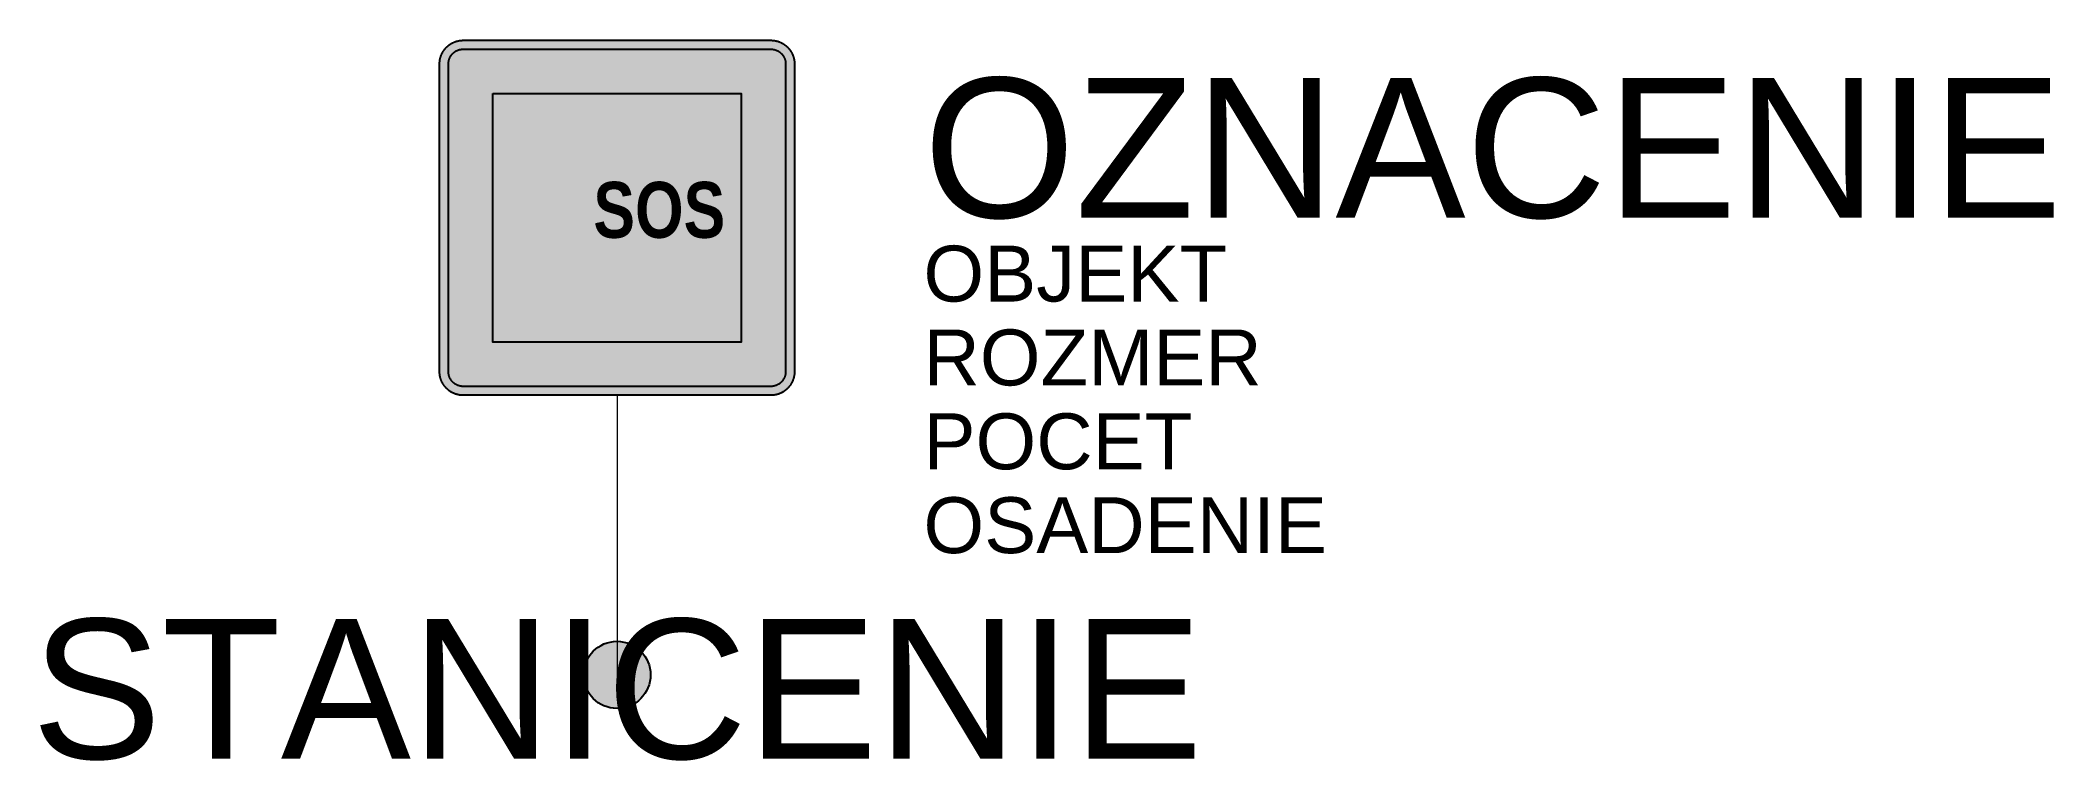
# Model space of a CAD drawing. Header units: metres. Extents: x -10.3 to 25.7, y -1.5 to 11.4.
import ezdxf
from ezdxf.enums import TextEntityAlignment as Align

# ---------------------------------------------------------------- set-up
doc = ezdxf.new("R2010")
doc.units = ezdxf.units.M
doc.layers.get('Defpoints').update_dxf_attribs({"color": 140, "lineweight": 5})
doc.styles.add('DZ', font='arialbd.ttf')
doc.styles.get("Standard").update_dxf_attribs({"font": 'arial.ttf'})

msp = doc.modelspace()

# ---------------------------------------------------------------- hatches: boundary and pattern name
at = {"true_color": 0xf1efea}
for points in [[(-2.752, 5), (-2.757, 5), (-2.762, 5), (-2.767, 5), (-2.773, 5), (-2.778, 5.001), (-2.783, 5.001), (-2.788, 5.002), (-2.793, 5.002), (-2.799, 5.003), (-2.804, 5.003), (-2.809, 5.004), (-2.814, 5.005), (-2.819, 5.005), (-2.824, 5.006), (-2.83, 5.007), (-2.835, 5.008), (-2.84, 5.009), (-2.845, 5.01), (-2.85, 5.012), (-2.855, 5.013), (-2.86, 5.014), (-2.865, 5.015), (-2.87, 5.017), (-2.875, 5.018), (-2.88, 5.02), (-2.885, 5.021), (-2.89, 5.023), (-2.894, 5.025), (-2.899, 5.027), (-2.904, 5.028), (-2.909, 5.03), (-2.914, 5.032), (-2.918, 5.034), (-2.923, 5.036), (-2.928, 5.038), (-2.933, 5.041), (-2.937, 5.043), (-2.942, 5.045), (-2.946, 5.047), (-2.951, 5.05), (-2.956, 5.052), (-2.96, 5.055), (-2.965, 5.057), (-2.969, 5.06), (-2.973, 5.063), (-2.978, 5.065), (-2.982, 5.068), (-2.987, 5.071), (-2.991, 5.074), (-2.995, 5.077), (-2.999, 5.08), (-3.004, 5.083), (-3.008, 5.086), (-3.012, 5.089), (-3.016, 5.093), (-3.02, 5.096), (-3.024, 5.099), (-3.028, 5.103), (-3.032, 5.106), (-3.036, 5.109), (-3.04, 5.113), (-3.044, 5.117), (-3.047, 5.12), (-3.051, 5.124), (-3.055, 5.128), (-3.058, 5.131), (-3.062, 5.135), (-3.065, 5.139), (-3.069, 5.143), (-3.072, 5.147), (-3.076, 5.151), (-3.079, 5.155), (-3.082, 5.159), (-3.086, 5.163), (-3.089, 5.167), (-3.092, 5.171), (-3.095, 5.176), (-3.098, 5.18), (-3.101, 5.184), (-3.104, 5.188), (-3.107, 5.193), (-3.109, 5.197), (-3.112, 5.201), (-3.115, 5.206), (-3.118, 5.21), (-3.12, 5.215), (-3.123, 5.219), (-3.125, 5.224), (-3.128, 5.229), (-3.13, 5.233), (-3.132, 5.238), (-3.134, 5.242), (-3.137, 5.247), (-3.139, 5.252), (-3.141, 5.256), (-3.143, 5.261), (-3.145, 5.266), (-3.147, 5.271), (-3.148, 5.276), (-3.15, 5.281), (-3.152, 5.285), (-3.154, 5.29), (-3.155, 5.295), (-3.157, 5.3), (-3.158, 5.305), (-3.16, 5.31), (-3.161, 5.315), (-3.162, 5.32), (-3.164, 5.325), (-3.165, 5.33), (-3.166, 5.335), (-3.167, 5.34), (-3.168, 5.345), (-3.169, 5.351), (-3.17, 5.356), (-3.17, 5.361), (-3.171, 5.366), (-3.172, 5.371), (-3.172, 5.376), (-3.173, 5.381), (-3.173, 5.387), (-3.174, 5.392), (-3.174, 5.397), (-3.174, 5.402), (-3.175, 5.408), (-3.175, 5.413), (-3.175, 5.418), (-3.175, 5.423), (-3.175, 10.927), (-3.175, 10.932), (-3.175, 10.937), (-3.175, 10.942), (-3.174, 10.948), (-3.174, 10.953), (-3.174, 10.958), (-3.173, 10.963), (-3.173, 10.968), (-3.172, 10.974), (-3.172, 10.979), (-3.171, 10.984), (-3.17, 10.989), (-3.17, 10.994), (-3.169, 10.999), (-3.168, 11.004), (-3.167, 11.01), (-3.166, 11.015), (-3.165, 11.02), (-3.164, 11.025), (-3.162, 11.03), (-3.161, 11.035), (-3.16, 11.04), (-3.158, 11.045), (-3.157, 11.05), (-3.155, 11.055), (-3.154, 11.06), (-3.152, 11.064), (-3.15, 11.069), (-3.148, 11.074), (-3.147, 11.079), (-3.145, 11.084), (-3.143, 11.089), (-3.141, 11.093), (-3.139, 11.098), (-3.137, 11.103), (-3.134, 11.108), (-3.132, 11.112), (-3.13, 11.117), (-3.128, 11.121), (-3.125, 11.126), (-3.123, 11.131), (-3.12, 11.135), (-3.118, 11.14), (-3.115, 11.144), (-3.112, 11.148), (-3.109, 11.153), (-3.107, 11.157), (-3.104, 11.161), (-3.101, 11.166), (-3.098, 11.17), (-3.095, 11.174), (-3.092, 11.178), (-3.089, 11.183), (-3.086, 11.187), (-3.082, 11.191), (-3.079, 11.195), (-3.076, 11.199), (-3.072, 11.203), (-3.069, 11.207), (-3.065, 11.211), (-3.062, 11.215), (-3.058, 11.218), (-3.055, 11.222), (-3.051, 11.226), (-3.047, 11.23), (-3.044, 11.233), (-3.04, 11.237), (-3.036, 11.24), (-3.032, 11.244), (-3.028, 11.247), (-3.024, 11.251), (-3.02, 11.254), (-3.016, 11.257), (-3.012, 11.261), (-3.008, 11.264), (-3.004, 11.267), (-2.999, 11.27), (-2.995, 11.273), (-2.991, 11.276), (-2.987, 11.279), (-2.982, 11.282), (-2.978, 11.284), (-2.973, 11.287), (-2.969, 11.29), (-2.965, 11.293), (-2.96, 11.295), (-2.956, 11.298), (-2.951, 11.3), (-2.946, 11.302), (-2.942, 11.305), (-2.937, 11.307), (-2.933, 11.309), (-2.928, 11.312), (-2.923, 11.314), (-2.918, 11.316), (-2.914, 11.318), (-2.909, 11.32), (-2.904, 11.322), (-2.899, 11.323), (-2.894, 11.325), (-2.89, 11.327), (-2.885, 11.329), (-2.88, 11.33), (-2.875, 11.332), (-2.87, 11.333), (-2.865, 11.335), (-2.86, 11.336), (-2.855, 11.337), (-2.85, 11.338), (-2.845, 11.34), (-2.84, 11.341), (-2.835, 11.342), (-2.83, 11.343), (-2.824, 11.344), (-2.819, 11.345), (-2.814, 11.345), (-2.809, 11.346), (-2.804, 11.347), (-2.799, 11.347), (-2.793, 11.348), (-2.788, 11.348), (-2.783, 11.349), (-2.778, 11.349), (-2.773, 11.349), (-2.767, 11.35), (-2.762, 11.35), (-2.757, 11.35), (-2.752, 11.35), (2.752, 11.35), (2.757, 11.35), (2.762, 11.35), (2.767, 11.35), (2.773, 11.349), (2.778, 11.349), (2.783, 11.349), (2.788, 11.348), (2.793, 11.348), (2.799, 11.347), (2.804, 11.347), (2.809, 11.346), (2.814, 11.345), (2.819, 11.345), (2.824, 11.344), (2.83, 11.343), (2.835, 11.342), (2.84, 11.341), (2.845, 11.34), (2.85, 11.338), (2.855, 11.337), (2.86, 11.336), (2.865, 11.335), (2.87, 11.333), (2.875, 11.332), (2.88, 11.33), (2.885, 11.329), (2.89, 11.327), (2.894, 11.325), (2.899, 11.323), (2.904, 11.322), (2.909, 11.32), (2.914, 11.318), (2.918, 11.316), (2.923, 11.314), (2.928, 11.312), (2.933, 11.309), (2.937, 11.307), (2.942, 11.305), (2.946, 11.302), (2.951, 11.3), (2.956, 11.298), (2.96, 11.295), (2.965, 11.293), (2.969, 11.29), (2.973, 11.287), (2.978, 11.284), (2.982, 11.282), (2.987, 11.279), (2.991, 11.276), (2.995, 11.273), (2.999, 11.27), (3.003, 11.267), (3.008, 11.264), (3.012, 11.261), (3.016, 11.257), (3.02, 11.254), (3.024, 11.251), (3.028, 11.247), (3.032, 11.244), (3.036, 11.24), (3.04, 11.237), (3.044, 11.233), (3.047, 11.23), (3.051, 11.226), (3.055, 11.222), (3.058, 11.218), (3.062, 11.215), (3.065, 11.211), (3.069, 11.207), (3.072, 11.203), (3.076, 11.199), (3.079, 11.195), (3.082, 11.191), (3.086, 11.187), (3.089, 11.183), (3.092, 11.178), (3.095, 11.174), (3.098, 11.17), (3.101, 11.166), (3.104, 11.161), (3.107, 11.157), (3.109, 11.153), (3.112, 11.148), (3.115, 11.144), (3.118, 11.14), (3.12, 11.135), (3.123, 11.131), (3.125, 11.126), (3.128, 11.121), (3.13, 11.117), (3.132, 11.112), (3.134, 11.108), (3.137, 11.103), (3.139, 11.098), (3.141, 11.093), (3.143, 11.089), (3.145, 11.084), (3.147, 11.079), (3.148, 11.074), (3.15, 11.069), (3.152, 11.064), (3.154, 11.06), (3.155, 11.055), (3.157, 11.05), (3.158, 11.045), (3.16, 11.04), (3.161, 11.035), (3.162, 11.03), (3.163, 11.025), (3.165, 11.02), (3.166, 11.015), (3.167, 11.01), (3.168, 11.004), (3.169, 10.999), (3.17, 10.994), (3.17, 10.989), (3.171, 10.984), (3.172, 10.979), (3.172, 10.974), (3.173, 10.968), (3.173, 10.963), (3.174, 10.958), (3.174, 10.953), (3.174, 10.948), (3.175, 10.942), (3.175, 10.937), (3.175, 10.932), (3.175, 10.927), (3.175, 5.423), (3.175, 5.418), (3.175, 5.413), (3.175, 5.408), (3.174, 5.402), (3.174, 5.397), (3.174, 5.392), (3.173, 5.387), (3.173, 5.381), (3.172, 5.376), (3.172, 5.371), (3.171, 5.366), (3.17, 5.361), (3.17, 5.356), (3.169, 5.351), (3.168, 5.345), (3.167, 5.34), (3.166, 5.335), (3.165, 5.33), (3.163, 5.325), (3.162, 5.32), (3.161, 5.315), (3.16, 5.31), (3.158, 5.305), (3.157, 5.3), (3.155, 5.295), (3.154, 5.29), (3.152, 5.285), (3.15, 5.281), (3.148, 5.276), (3.147, 5.271), (3.145, 5.266), (3.143, 5.261), (3.141, 5.256), (3.139, 5.252), (3.137, 5.247), (3.134, 5.242), (3.132, 5.238), (3.13, 5.233), (3.128, 5.229), (3.125, 5.224), (3.123, 5.219), (3.12, 5.215), (3.118, 5.21), (3.115, 5.206), (3.112, 5.201), (3.109, 5.197), (3.107, 5.193), (3.104, 5.188), (3.101, 5.184), (3.098, 5.18), (3.095, 5.176), (3.092, 5.171), (3.089, 5.167), (3.086, 5.163), (3.082, 5.159), (3.079, 5.155), (3.076, 5.151), (3.072, 5.147), (3.069, 5.143), (3.065, 5.139), (3.062, 5.135), (3.058, 5.131), (3.055, 5.128), (3.051, 5.124), (3.047, 5.12), (3.044, 5.117), (3.04, 5.113), (3.036, 5.109), (3.032, 5.106), (3.028, 5.103), (3.024, 5.099), (3.02, 5.096), (3.016, 5.093), (3.012, 5.089), (3.008, 5.086), (3.003, 5.083), (2.999, 5.08), (2.995, 5.077), (2.991, 5.074), (2.987, 5.071), (2.982, 5.068), (2.978, 5.065), (2.973, 5.063), (2.969, 5.06), (2.965, 5.057), (2.96, 5.055), (2.956, 5.052), (2.951, 5.05), (2.946, 5.047), (2.942, 5.045), (2.937, 5.043), (2.933, 5.041), (2.928, 5.038), (2.923, 5.036), (2.918, 5.034), (2.914, 5.032), (2.909, 5.03), (2.904, 5.028), (2.899, 5.027), (2.894, 5.025), (2.89, 5.023), (2.885, 5.021), (2.88, 5.02), (2.875, 5.018), (2.87, 5.017), (2.865, 5.015), (2.86, 5.014), (2.855, 5.013), (2.85, 5.012), (2.845, 5.01), (2.84, 5.009), (2.835, 5.008), (2.83, 5.007), (2.824, 5.006), (2.819, 5.005), (2.814, 5.005), (2.809, 5.004), (2.804, 5.003), (2.799, 5.003), (2.793, 5.002), (2.788, 5.002), (2.783, 5.001), (2.778, 5.001), (2.773, 5), (2.767, 5), (2.762, 5), (2.757, 5), (2.752, 5)], [(-2.222, 10.398), (2.223, 10.398), (2.223, 5.953), (-2.222, 5.953)]]:
    msp.add_hatch(color=7, dxfattribs=at).paths.add_polyline_path(points)
at = {"true_color": 0x005b8c}
msp.add_hatch(color=146, dxfattribs=at).paths.add_polyline_path([(-2.752, 5.159), (-2.759, 5.159), (-2.765, 5.159), (-2.772, 5.159), (-2.779, 5.16), (-2.785, 5.161), (-2.792, 5.162), (-2.799, 5.163), (-2.805, 5.164), (-2.811, 5.166), (-2.818, 5.167), (-2.824, 5.169), (-2.83, 5.171), (-2.837, 5.173), (-2.843, 5.175), (-2.849, 5.177), (-2.855, 5.18), (-2.861, 5.182), (-2.866, 5.185), (-2.872, 5.188), (-2.878, 5.191), (-2.883, 5.194), (-2.889, 5.197), (-2.894, 5.2), (-2.9, 5.204), (-2.905, 5.207), (-2.91, 5.211), (-2.915, 5.215), (-2.92, 5.219), (-2.925, 5.223), (-2.93, 5.227), (-2.934, 5.232), (-2.939, 5.236), (-2.943, 5.241), (-2.947, 5.245), (-2.952, 5.25), (-2.956, 5.255), (-2.96, 5.26), (-2.964, 5.265), (-2.967, 5.27), (-2.971, 5.275), (-2.975, 5.281), (-2.978, 5.286), (-2.981, 5.292), (-2.984, 5.297), (-2.987, 5.303), (-2.99, 5.309), (-2.993, 5.314), (-2.996, 5.32), (-2.998, 5.326), (-3, 5.332), (-3.002, 5.338), (-3.004, 5.345), (-3.006, 5.351), (-3.008, 5.357), (-3.01, 5.364), (-3.011, 5.37), (-3.012, 5.376), (-3.013, 5.383), (-3.014, 5.39), (-3.015, 5.396), (-3.015, 5.403), (-3.016, 5.41), (-3.016, 5.417), (-3.016, 5.423), (-3.016, 10.927), (-3.016, 10.933), (-3.016, 10.94), (-3.015, 10.947), (-3.015, 10.954), (-3.014, 10.96), (-3.013, 10.967), (-3.012, 10.973), (-3.011, 10.98), (-3.01, 10.986), (-3.008, 10.993), (-3.006, 10.999), (-3.004, 11.005), (-3.002, 11.011), (-3, 11.018), (-2.998, 11.024), (-2.996, 11.03), (-2.993, 11.035), (-2.99, 11.041), (-2.987, 11.047), (-2.984, 11.053), (-2.981, 11.058), (-2.978, 11.064), (-2.975, 11.069), (-2.971, 11.075), (-2.967, 11.08), (-2.964, 11.085), (-2.96, 11.09), (-2.956, 11.095), (-2.952, 11.1), (-2.947, 11.105), (-2.943, 11.109), (-2.939, 11.114), (-2.934, 11.118), (-2.93, 11.122), (-2.925, 11.127), (-2.92, 11.131), (-2.915, 11.135), (-2.91, 11.139), (-2.905, 11.142), (-2.9, 11.146), (-2.894, 11.149), (-2.889, 11.153), (-2.883, 11.156), (-2.878, 11.159), (-2.872, 11.162), (-2.866, 11.165), (-2.861, 11.168), (-2.855, 11.17), (-2.849, 11.173), (-2.843, 11.175), (-2.837, 11.177), (-2.83, 11.179), (-2.824, 11.181), (-2.818, 11.183), (-2.811, 11.184), (-2.805, 11.186), (-2.799, 11.187), (-2.792, 11.188), (-2.785, 11.189), (-2.779, 11.19), (-2.772, 11.19), (-2.765, 11.191), (-2.759, 11.191), (-2.752, 11.191), (2.752, 11.191), (2.758, 11.191), (2.765, 11.191), (2.772, 11.19), (2.779, 11.19), (2.785, 11.189), (2.792, 11.188), (2.799, 11.187), (2.805, 11.186), (2.811, 11.184), (2.818, 11.183), (2.824, 11.181), (2.83, 11.179), (2.837, 11.177), (2.843, 11.175), (2.849, 11.173), (2.855, 11.17), (2.861, 11.168), (2.866, 11.165), (2.872, 11.162), (2.878, 11.159), (2.883, 11.156), (2.889, 11.153), (2.894, 11.149), (2.9, 11.146), (2.905, 11.142), (2.91, 11.139), (2.915, 11.135), (2.92, 11.131), (2.925, 11.127), (2.93, 11.122), (2.934, 11.118), (2.939, 11.114), (2.943, 11.109), (2.947, 11.105), (2.952, 11.1), (2.956, 11.095), (2.96, 11.09), (2.964, 11.085), (2.967, 11.08), (2.971, 11.075), (2.975, 11.069), (2.978, 11.064), (2.981, 11.058), (2.984, 11.053), (2.987, 11.047), (2.99, 11.041), (2.993, 11.035), (2.995, 11.03), (2.998, 11.024), (3, 11.018), (3.002, 11.011), (3.004, 11.005), (3.006, 10.999), (3.008, 10.993), (3.009, 10.986), (3.011, 10.98), (3.012, 10.973), (3.013, 10.967), (3.014, 10.96), (3.015, 10.954), (3.015, 10.947), (3.016, 10.94), (3.016, 10.933), (3.016, 10.927), (3.016, 5.423), (3.016, 5.417), (3.016, 5.41), (3.015, 5.403), (3.015, 5.396), (3.014, 5.39), (3.013, 5.383), (3.012, 5.376), (3.011, 5.37), (3.009, 5.364), (3.008, 5.357), (3.006, 5.351), (3.004, 5.345), (3.002, 5.338), (3, 5.332), (2.998, 5.326), (2.995, 5.32), (2.993, 5.314), (2.99, 5.309), (2.987, 5.303), (2.984, 5.297), (2.981, 5.292), (2.978, 5.286), (2.975, 5.281), (2.971, 5.275), (2.967, 5.27), (2.964, 5.265), (2.96, 5.26), (2.956, 5.255), (2.952, 5.25), (2.947, 5.245), (2.943, 5.241), (2.939, 5.236), (2.934, 5.232), (2.93, 5.227), (2.925, 5.223), (2.92, 5.219), (2.915, 5.215), (2.91, 5.211), (2.905, 5.207), (2.9, 5.204), (2.894, 5.2), (2.889, 5.197), (2.883, 5.194), (2.878, 5.191), (2.872, 5.188), (2.866, 5.185), (2.861, 5.182), (2.855, 5.18), (2.849, 5.177), (2.843, 5.175), (2.837, 5.173), (2.83, 5.171), (2.824, 5.169), (2.818, 5.167), (2.811, 5.166), (2.805, 5.164), (2.799, 5.163), (2.792, 5.162), (2.785, 5.161), (2.779, 5.16), (2.772, 5.159), (2.765, 5.159), (2.758, 5.159), (2.752, 5.159)])
at = {"true_color": 0x2a292a}
h = msp.add_hatch(color=250, dxfattribs=at)
h.dxf.hatch_style = 1
h.paths.add_polyline_path([(-0.036, 6.952), (-0.146, 6.9, -0.110525), (-0.286, 6.869, -0.291289), (-0.582, 7.058), (-1.344, 8.688, -0.109981), (-1.375, 8.827, -0.291337), (-1.187, 9.124), (-1.075, 9.176), (-1.075, 10.239, 0.31612), (-1.926, 9.234, 0.022227), (-1.939, 8.947, 0.24489), (-0.541, 6.264, 0.153579), (0.116, 6.058, 0.155675), (0.779, 6.27)])
h.paths.add_polyline_path([(0.35, 7.269), (0.023, 7.116), (0.937, 6.351), (1.03, 6.7)])
h.paths.add_polyline_path([(-0.584, 10.155), (-0.912, 10.308), (-0.912, 9.116), (-0.584, 9.269)])
h = msp.add_hatch(color=0)
h.dxf.hatch_style = 1
h.paths.add_polyline_path([(0.6, 0, 1), (-0.6, 0, 1)])

# ---------------------------------------------------------------- linework, layer by layer
at = {"lineweight": 9}
msp.add_line((0, 5), (0, 2.5), dxfattribs=at)
at = {"color": 0, "lineweight": 9}
msp.add_line((0, 2.5), (0, 0), dxfattribs=at)
at = {"color": 7, "true_color": 0xf1efea}
for points in [[(-2.752, 5), (-2.757, 5), (-2.762, 5), (-2.767, 5), (-2.773, 5), (-2.778, 5.001), (-2.783, 5.001), (-2.788, 5.002), (-2.793, 5.002), (-2.799, 5.003), (-2.804, 5.003), (-2.809, 5.004), (-2.814, 5.005), (-2.819, 5.005), (-2.824, 5.006), (-2.83, 5.007), (-2.835, 5.008), (-2.84, 5.009), (-2.845, 5.01), (-2.85, 5.012), (-2.855, 5.013), (-2.86, 5.014), (-2.865, 5.015), (-2.87, 5.017), (-2.875, 5.018), (-2.88, 5.02), (-2.885, 5.021), (-2.89, 5.023), (-2.894, 5.025), (-2.899, 5.027), (-2.904, 5.028), (-2.909, 5.03), (-2.914, 5.032), (-2.918, 5.034), (-2.923, 5.036), (-2.928, 5.038), (-2.933, 5.041), (-2.937, 5.043), (-2.942, 5.045), (-2.946, 5.047), (-2.951, 5.05), (-2.956, 5.052), (-2.96, 5.055), (-2.965, 5.057), (-2.969, 5.06), (-2.973, 5.063), (-2.978, 5.065), (-2.982, 5.068), (-2.987, 5.071), (-2.991, 5.074), (-2.995, 5.077), (-2.999, 5.08), (-3.004, 5.083), (-3.008, 5.086), (-3.012, 5.089), (-3.016, 5.093), (-3.02, 5.096), (-3.024, 5.099), (-3.028, 5.103), (-3.032, 5.106), (-3.036, 5.109), (-3.04, 5.113), (-3.044, 5.117), (-3.047, 5.12), (-3.051, 5.124), (-3.055, 5.128), (-3.058, 5.131), (-3.062, 5.135), (-3.065, 5.139), (-3.069, 5.143), (-3.072, 5.147), (-3.076, 5.151), (-3.079, 5.155), (-3.082, 5.159), (-3.086, 5.163), (-3.089, 5.167), (-3.092, 5.171), (-3.095, 5.176), (-3.098, 5.18), (-3.101, 5.184), (-3.104, 5.188), (-3.107, 5.193), (-3.109, 5.197), (-3.112, 5.201), (-3.115, 5.206), (-3.118, 5.21), (-3.12, 5.215), (-3.123, 5.219), (-3.125, 5.224), (-3.128, 5.229), (-3.13, 5.233), (-3.132, 5.238), (-3.134, 5.242), (-3.137, 5.247), (-3.139, 5.252), (-3.141, 5.256), (-3.143, 5.261), (-3.145, 5.266), (-3.147, 5.271), (-3.148, 5.276), (-3.15, 5.281), (-3.152, 5.285), (-3.154, 5.29), (-3.155, 5.295), (-3.157, 5.3), (-3.158, 5.305), (-3.16, 5.31), (-3.161, 5.315), (-3.162, 5.32), (-3.164, 5.325), (-3.165, 5.33), (-3.166, 5.335), (-3.167, 5.34), (-3.168, 5.345), (-3.169, 5.351), (-3.17, 5.356), (-3.17, 5.361), (-3.171, 5.366), (-3.172, 5.371), (-3.172, 5.376), (-3.173, 5.381), (-3.173, 5.387), (-3.174, 5.392), (-3.174, 5.397), (-3.174, 5.402), (-3.175, 5.408), (-3.175, 5.413), (-3.175, 5.418), (-3.175, 5.423), (-3.175, 10.927), (-3.175, 10.932), (-3.175, 10.937), (-3.175, 10.942), (-3.174, 10.948), (-3.174, 10.953), (-3.174, 10.958), (-3.173, 10.963), (-3.173, 10.968), (-3.172, 10.974), (-3.172, 10.979), (-3.171, 10.984), (-3.17, 10.989), (-3.17, 10.994), (-3.169, 10.999), (-3.168, 11.004), (-3.167, 11.01), (-3.166, 11.015), (-3.165, 11.02), (-3.164, 11.025), (-3.162, 11.03), (-3.161, 11.035), (-3.16, 11.04), (-3.158, 11.045), (-3.157, 11.05), (-3.155, 11.055), (-3.154, 11.06), (-3.152, 11.064), (-3.15, 11.069), (-3.148, 11.074), (-3.147, 11.079), (-3.145, 11.084), (-3.143, 11.089), (-3.141, 11.093), (-3.139, 11.098), (-3.137, 11.103), (-3.134, 11.108), (-3.132, 11.112), (-3.13, 11.117), (-3.128, 11.121), (-3.125, 11.126), (-3.123, 11.131), (-3.12, 11.135), (-3.118, 11.14), (-3.115, 11.144), (-3.112, 11.148), (-3.109, 11.153), (-3.107, 11.157), (-3.104, 11.161), (-3.101, 11.166), (-3.098, 11.17), (-3.095, 11.174), (-3.092, 11.178), (-3.089, 11.183), (-3.086, 11.187), (-3.082, 11.191), (-3.079, 11.195), (-3.076, 11.199), (-3.072, 11.203), (-3.069, 11.207), (-3.065, 11.211), (-3.062, 11.215), (-3.058, 11.218), (-3.055, 11.222), (-3.051, 11.226), (-3.047, 11.23), (-3.044, 11.233), (-3.04, 11.237), (-3.036, 11.24), (-3.032, 11.244), (-3.028, 11.247), (-3.024, 11.251), (-3.02, 11.254), (-3.016, 11.257), (-3.012, 11.261), (-3.008, 11.264), (-3.004, 11.267), (-2.999, 11.27), (-2.995, 11.273), (-2.991, 11.276), (-2.987, 11.279), (-2.982, 11.282), (-2.978, 11.284), (-2.973, 11.287), (-2.969, 11.29), (-2.965, 11.293), (-2.96, 11.295), (-2.956, 11.298), (-2.951, 11.3), (-2.946, 11.302), (-2.942, 11.305), (-2.937, 11.307), (-2.933, 11.309), (-2.928, 11.312), (-2.923, 11.314), (-2.918, 11.316), (-2.914, 11.318), (-2.909, 11.32), (-2.904, 11.322), (-2.899, 11.323), (-2.894, 11.325), (-2.89, 11.327), (-2.885, 11.329), (-2.88, 11.33), (-2.875, 11.332), (-2.87, 11.333), (-2.865, 11.335), (-2.86, 11.336), (-2.855, 11.337), (-2.85, 11.338), (-2.845, 11.34), (-2.84, 11.341), (-2.835, 11.342), (-2.83, 11.343), (-2.824, 11.344), (-2.819, 11.345), (-2.814, 11.345), (-2.809, 11.346), (-2.804, 11.347), (-2.799, 11.347), (-2.793, 11.348), (-2.788, 11.348), (-2.783, 11.349), (-2.778, 11.349), (-2.773, 11.349), (-2.767, 11.35), (-2.762, 11.35), (-2.757, 11.35), (-2.752, 11.35), (2.752, 11.35), (2.757, 11.35), (2.762, 11.35), (2.767, 11.35), (2.773, 11.349), (2.778, 11.349), (2.783, 11.349), (2.788, 11.348), (2.793, 11.348), (2.799, 11.347), (2.804, 11.347), (2.809, 11.346), (2.814, 11.345), (2.819, 11.345), (2.824, 11.344), (2.83, 11.343), (2.835, 11.342), (2.84, 11.341), (2.845, 11.34), (2.85, 11.338), (2.855, 11.337), (2.86, 11.336), (2.865, 11.335), (2.87, 11.333), (2.875, 11.332), (2.88, 11.33), (2.885, 11.329), (2.89, 11.327), (2.894, 11.325), (2.899, 11.323), (2.904, 11.322), (2.909, 11.32), (2.914, 11.318), (2.918, 11.316), (2.923, 11.314), (2.928, 11.312), (2.933, 11.309), (2.937, 11.307), (2.942, 11.305), (2.946, 11.302), (2.951, 11.3), (2.956, 11.298), (2.96, 11.295), (2.965, 11.293), (2.969, 11.29), (2.973, 11.287), (2.978, 11.284), (2.982, 11.282), (2.987, 11.279), (2.991, 11.276), (2.995, 11.273), (2.999, 11.27), (3.003, 11.267), (3.008, 11.264), (3.012, 11.261), (3.016, 11.257), (3.02, 11.254), (3.024, 11.251), (3.028, 11.247), (3.032, 11.244), (3.036, 11.24), (3.04, 11.237), (3.044, 11.233), (3.047, 11.23), (3.051, 11.226), (3.055, 11.222), (3.058, 11.218), (3.062, 11.215), (3.065, 11.211), (3.069, 11.207), (3.072, 11.203), (3.076, 11.199), (3.079, 11.195), (3.082, 11.191), (3.086, 11.187), (3.089, 11.183), (3.092, 11.178), (3.095, 11.174), (3.098, 11.17), (3.101, 11.166), (3.104, 11.161), (3.107, 11.157), (3.109, 11.153), (3.112, 11.148), (3.115, 11.144), (3.118, 11.14), (3.12, 11.135), (3.123, 11.131), (3.125, 11.126), (3.128, 11.121), (3.13, 11.117), (3.132, 11.112), (3.134, 11.108), (3.137, 11.103), (3.139, 11.098), (3.141, 11.093), (3.143, 11.089), (3.145, 11.084), (3.147, 11.079), (3.148, 11.074), (3.15, 11.069), (3.152, 11.064), (3.154, 11.06), (3.155, 11.055), (3.157, 11.05), (3.158, 11.045), (3.16, 11.04), (3.161, 11.035), (3.162, 11.03), (3.163, 11.025), (3.165, 11.02), (3.166, 11.015), (3.167, 11.01), (3.168, 11.004), (3.169, 10.999), (3.17, 10.994), (3.17, 10.989), (3.171, 10.984), (3.172, 10.979), (3.172, 10.974), (3.173, 10.968), (3.173, 10.963), (3.174, 10.958), (3.174, 10.953), (3.174, 10.948), (3.175, 10.942), (3.175, 10.937), (3.175, 10.932), (3.175, 10.927), (3.175, 5.423), (3.175, 5.418), (3.175, 5.413), (3.175, 5.408), (3.174, 5.402), (3.174, 5.397), (3.174, 5.392), (3.173, 5.387), (3.173, 5.381), (3.172, 5.376), (3.172, 5.371), (3.171, 5.366), (3.17, 5.361), (3.17, 5.356), (3.169, 5.351), (3.168, 5.345), (3.167, 5.34), (3.166, 5.335), (3.165, 5.33), (3.163, 5.325), (3.162, 5.32), (3.161, 5.315), (3.16, 5.31), (3.158, 5.305), (3.157, 5.3), (3.155, 5.295), (3.154, 5.29), (3.152, 5.285), (3.15, 5.281), (3.148, 5.276), (3.147, 5.271), (3.145, 5.266), (3.143, 5.261), (3.141, 5.256), (3.139, 5.252), (3.137, 5.247), (3.134, 5.242), (3.132, 5.238), (3.13, 5.233), (3.128, 5.229), (3.125, 5.224), (3.123, 5.219), (3.12, 5.215), (3.118, 5.21), (3.115, 5.206), (3.112, 5.201), (3.109, 5.197), (3.107, 5.193), (3.104, 5.188), (3.101, 5.184), (3.098, 5.18), (3.095, 5.176), (3.092, 5.171), (3.089, 5.167), (3.086, 5.163), (3.082, 5.159), (3.079, 5.155), (3.076, 5.151), (3.072, 5.147), (3.069, 5.143), (3.065, 5.139), (3.062, 5.135), (3.058, 5.131), (3.055, 5.128), (3.051, 5.124), (3.047, 5.12), (3.044, 5.117), (3.04, 5.113), (3.036, 5.109), (3.032, 5.106), (3.028, 5.103), (3.024, 5.099), (3.02, 5.096), (3.016, 5.093), (3.012, 5.089), (3.008, 5.086), (3.003, 5.083), (2.999, 5.08), (2.995, 5.077), (2.991, 5.074), (2.987, 5.071), (2.982, 5.068), (2.978, 5.065), (2.973, 5.063), (2.969, 5.06), (2.965, 5.057), (2.96, 5.055), (2.956, 5.052), (2.951, 5.05), (2.946, 5.047), (2.942, 5.045), (2.937, 5.043), (2.933, 5.041), (2.928, 5.038), (2.923, 5.036), (2.918, 5.034), (2.914, 5.032), (2.909, 5.03), (2.904, 5.028), (2.899, 5.027), (2.894, 5.025), (2.89, 5.023), (2.885, 5.021), (2.88, 5.02), (2.875, 5.018), (2.87, 5.017), (2.865, 5.015), (2.86, 5.014), (2.855, 5.013), (2.85, 5.012), (2.845, 5.01), (2.84, 5.009), (2.835, 5.008), (2.83, 5.007), (2.824, 5.006), (2.819, 5.005), (2.814, 5.005), (2.809, 5.004), (2.804, 5.003), (2.799, 5.003), (2.793, 5.002), (2.788, 5.002), (2.783, 5.001), (2.778, 5.001), (2.773, 5), (2.767, 5), (2.762, 5), (2.757, 5), (2.752, 5), (-2.752, 5)], [(-2.222, 10.398), (2.223, 10.398), (2.223, 5.953), (-2.222, 5.953), (-2.222, 10.398)]]:
    msp.add_lwpolyline(points, dxfattribs=at)
at = {"color": 146, "true_color": 0x005b8c}
msp.add_lwpolyline([(-2.752, 5.159), (-2.759, 5.159), (-2.765, 5.159), (-2.772, 5.159), (-2.779, 5.16), (-2.785, 5.161), (-2.792, 5.162), (-2.799, 5.163), (-2.805, 5.164), (-2.811, 5.166), (-2.818, 5.167), (-2.824, 5.169), (-2.83, 5.171), (-2.837, 5.173), (-2.843, 5.175), (-2.849, 5.177), (-2.855, 5.18), (-2.861, 5.182), (-2.866, 5.185), (-2.872, 5.188), (-2.878, 5.191), (-2.883, 5.194), (-2.889, 5.197), (-2.894, 5.2), (-2.9, 5.204), (-2.905, 5.207), (-2.91, 5.211), (-2.915, 5.215), (-2.92, 5.219), (-2.925, 5.223), (-2.93, 5.227), (-2.934, 5.232), (-2.939, 5.236), (-2.943, 5.241), (-2.947, 5.245), (-2.952, 5.25), (-2.956, 5.255), (-2.96, 5.26), (-2.964, 5.265), (-2.967, 5.27), (-2.971, 5.275), (-2.975, 5.281), (-2.978, 5.286), (-2.981, 5.292), (-2.984, 5.297), (-2.987, 5.303), (-2.99, 5.309), (-2.993, 5.314), (-2.996, 5.32), (-2.998, 5.326), (-3, 5.332), (-3.002, 5.338), (-3.004, 5.345), (-3.006, 5.351), (-3.008, 5.357), (-3.01, 5.364), (-3.011, 5.37), (-3.012, 5.376), (-3.013, 5.383), (-3.014, 5.39), (-3.015, 5.396), (-3.015, 5.403), (-3.016, 5.41), (-3.016, 5.417), (-3.016, 5.423), (-3.016, 10.927), (-3.016, 10.933), (-3.016, 10.94), (-3.015, 10.947), (-3.015, 10.954), (-3.014, 10.96), (-3.013, 10.967), (-3.012, 10.973), (-3.011, 10.98), (-3.01, 10.986), (-3.008, 10.993), (-3.006, 10.999), (-3.004, 11.005), (-3.002, 11.011), (-3, 11.018), (-2.998, 11.024), (-2.996, 11.03), (-2.993, 11.035), (-2.99, 11.041), (-2.987, 11.047), (-2.984, 11.053), (-2.981, 11.058), (-2.978, 11.064), (-2.975, 11.069), (-2.971, 11.075), (-2.967, 11.08), (-2.964, 11.085), (-2.96, 11.09), (-2.956, 11.095), (-2.952, 11.1), (-2.947, 11.105), (-2.943, 11.109), (-2.939, 11.114), (-2.934, 11.118), (-2.93, 11.122), (-2.925, 11.127), (-2.92, 11.131), (-2.915, 11.135), (-2.91, 11.139), (-2.905, 11.142), (-2.9, 11.146), (-2.894, 11.149), (-2.889, 11.153), (-2.883, 11.156), (-2.878, 11.159), (-2.872, 11.162), (-2.866, 11.165), (-2.861, 11.168), (-2.855, 11.17), (-2.849, 11.173), (-2.843, 11.175), (-2.837, 11.177), (-2.83, 11.179), (-2.824, 11.181), (-2.818, 11.183), (-2.811, 11.184), (-2.805, 11.186), (-2.799, 11.187), (-2.792, 11.188), (-2.785, 11.189), (-2.779, 11.19), (-2.772, 11.19), (-2.765, 11.191), (-2.759, 11.191), (-2.752, 11.191), (2.752, 11.191), (2.758, 11.191), (2.765, 11.191), (2.772, 11.19), (2.779, 11.19), (2.785, 11.189), (2.792, 11.188), (2.799, 11.187), (2.805, 11.186), (2.811, 11.184), (2.818, 11.183), (2.824, 11.181), (2.83, 11.179), (2.837, 11.177), (2.843, 11.175), (2.849, 11.173), (2.855, 11.17), (2.861, 11.168), (2.866, 11.165), (2.872, 11.162), (2.878, 11.159), (2.883, 11.156), (2.889, 11.153), (2.894, 11.149), (2.9, 11.146), (2.905, 11.142), (2.91, 11.139), (2.915, 11.135), (2.92, 11.131), (2.925, 11.127), (2.93, 11.122), (2.934, 11.118), (2.939, 11.114), (2.943, 11.109), (2.947, 11.105), (2.952, 11.1), (2.956, 11.095), (2.96, 11.09), (2.964, 11.085), (2.967, 11.08), (2.971, 11.075), (2.975, 11.069), (2.978, 11.064), (2.981, 11.058), (2.984, 11.053), (2.987, 11.047), (2.99, 11.041), (2.993, 11.035), (2.995, 11.03), (2.998, 11.024), (3, 11.018), (3.002, 11.011), (3.004, 11.005), (3.006, 10.999), (3.008, 10.993), (3.009, 10.986), (3.011, 10.98), (3.012, 10.973), (3.013, 10.967), (3.014, 10.96), (3.015, 10.954), (3.015, 10.947), (3.016, 10.94), (3.016, 10.933), (3.016, 10.927), (3.016, 5.423), (3.016, 5.417), (3.016, 5.41), (3.015, 5.403), (3.015, 5.396), (3.014, 5.39), (3.013, 5.383), (3.012, 5.376), (3.011, 5.37), (3.009, 5.364), (3.008, 5.357), (3.006, 5.351), (3.004, 5.345), (3.002, 5.338), (3, 5.332), (2.998, 5.326), (2.995, 5.32), (2.993, 5.314), (2.99, 5.309), (2.987, 5.303), (2.984, 5.297), (2.981, 5.292), (2.978, 5.286), (2.975, 5.281), (2.971, 5.275), (2.967, 5.27), (2.964, 5.265), (2.96, 5.26), (2.956, 5.255), (2.952, 5.25), (2.947, 5.245), (2.943, 5.241), (2.939, 5.236), (2.934, 5.232), (2.93, 5.227), (2.925, 5.223), (2.92, 5.219), (2.915, 5.215), (2.91, 5.211), (2.905, 5.207), (2.9, 5.204), (2.894, 5.2), (2.889, 5.197), (2.883, 5.194), (2.878, 5.191), (2.872, 5.188), (2.866, 5.185), (2.861, 5.182), (2.855, 5.18), (2.849, 5.177), (2.843, 5.175), (2.837, 5.173), (2.83, 5.171), (2.824, 5.169), (2.818, 5.167), (2.811, 5.166), (2.805, 5.164), (2.799, 5.163), (2.792, 5.162), (2.785, 5.161), (2.779, 5.16), (2.772, 5.159), (2.765, 5.159), (2.758, 5.159), (2.752, 5.159), (-2.752, 5.159)], dxfattribs=at)
at = {"color": 0}
msp.add_circle((0, 0), 0.6, dxfattribs=at)

# ---------------------------------------------------------------- texts
at = {"color": 250, "true_color": 0x292829, "style": 'DZ', "width": 0.8}
msp.add_text('SOS', height=1, dxfattribs=at).set_placement((-0.424, 7.817))
msp.add_attdef('OZNACENIE', (5.482, 8.177), '330-LOOKVIDITELNOST', height=2.5)
msp.add_attdef('STANICENIE', text='', height=2.5).set_placement((0, 1), align=Align.TOP_CENTER)
at = {"layer": 'Defpoints'}
for tag, p, s in [('OBJEKT', (5.482, 6.677), ''), ('ROZMER', (5.482, 5.177), '420x420/600x600'), ('POCET', (5.482, 3.677), ''), ('OSADENIE', (5.482, 2.177), '')]:
    msp.add_attdef(tag, p, s, height=1, dxfattribs=at)

doc.saveas('drawing.dxf')
